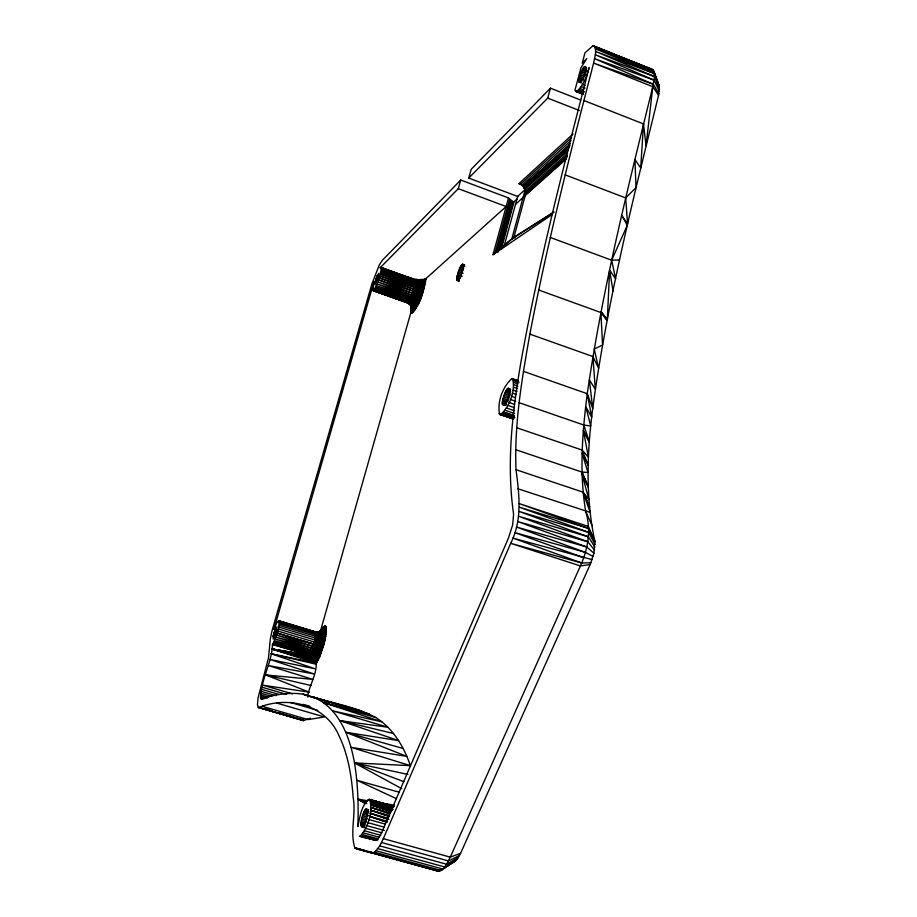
<?xml version="1.0" encoding="UTF-8"?>
<svg xmlns="http://www.w3.org/2000/svg" width="917" height="917" viewBox="0 0 917 917"><rect width="100%" height="100%" fill="white"/><g stroke="black" fill="none" stroke-linecap="round" stroke-linejoin="round"><path stroke-width="1.38" d="M361.619 711.042L313.774 697.275C339.45 708.463 349.893 737.291 354.512 762.921L410.38 765.661C403.95 746.702 393.038 728.27 375.649 717.495C353.171 705.253 326.922 702.479 302.919 694.146C288.729 691.991 274.504 694.65 261.001 699.063C259.947 681.022 272.051 663.083 272.464 644.445L273.083 643.528L309.224 654.509C325.638 661.971 307.883 685.045 307.814 697.046M582.547 94.061L575.922 91.448L574.982 90.107L580.977 67.778L586.754 58.596L582.203 63.204L585 52.773L592.863 45.85L653.179 69.921L654.497 76.581L652.801 86.714C627.732 188.283 602.16 290.036 587.281 393.702C582.284 432.641 579.177 472.335 585.676 511.296C591.305 529.499 588.152 548.905 580.415 565.938L450.281 857.143C447.37 862.232 444.814 870.611 438.005 871.127L354.845 847.881C349.767 831.937 356.22 814.044 353.183 797.549C351.601 776.298 348.277 754.783 338.843 735.445C325.73 704.623 287.846 695.567 258.605 707.523L257.436 704.932L258.09 697.757L268.498 657.925L270.332 638.989L272.131 630.369L371.878 284.006L379.386 264.749L382.297 260.348L460.712 180.041L508.511 197.934L512.89 201.683L514.036 201.637L517.234 198.829M324.469 626.013L322.624 629.406L319.196 632.409L322.624 629.406L323.735 629.704C325.065 640.513 320.331 651.494 315.517 660.997L315.998 663.14L271.89 648.995L309.304 655.483L309.224 654.509L272.464 644.445L309.946 655.747L314.978 659.919L315.987 661.73L315.941 664.16L319.712 656.836L324.251 643.298L326.177 633.704L325.844 626.368L323.541 626.712L320.618 631.481L323.162 627.893L325.317 627.572C327.14 640.272 320.698 652.858 315.941 664.16L271.065 653.752L315.15 668.814L269.862 659.415L314.084 673.961L268.36 665.57L312.8 679.382L265.792 674.935L309.281 692.197L262.72 685.148L292.534 693.882M573.091 133.928L518.953 183.618C523.756 185.245 526.289 190.656 525.235 195.481L513.956 237.205L493.002 254.697L508.511 197.934M320.056 632.466L411.366 310.748L411.148 304.902L410.999 311.906L411.997 312.949C420.892 304.318 423.814 290.483 426.027 278.539L506.161 206.52L458.294 188.673L380.154 267.787L412.742 279.444M317.19 662.108L316.101 657.89L311.172 653.775L273.759 642.313L273.083 643.528L309.923 653.317C312.651 646.703 316.686 638.736 314.829 631.618L278.837 620.717L276.716 622.964L273.874 629.555L373.884 282.012L372.864 290.54L407.045 302.61C412.192 296.73 415.894 287.204 414.908 279.513L381.013 267.397L380.154 267.787L414.908 279.513C425.511 275.891 412.765 310.496 407.836 302.977L407.595 302.507C411.057 304.421 412.799 308.983 411.401 312.708M280.636 621.955L314.359 631.675C321.088 633.945 312.296 651.104 309.946 655.747L271.89 648.995L315.872 662.12C320.984 651.976 326.039 640.226 324.607 628.707L323.414 628.386L320.996 631.011L322.486 627.973M360.966 824.566C360.381 822.01 365.104 803.04 367.728 811.018C368.37 813.574 363.522 832.716 360.966 824.566L365.046 825.701M499.639 414.392L500.441 414.633C509.772 406.735 515.606 390.745 512.649 378.859L511.824 378.687C502.608 386.768 496.888 402.414 499.639 414.392L512.993 418.954M502.298 403.64C502.012 400.706 506.78 383.26 510.001 389.622C510.345 392.533 505.439 410.186 502.298 403.64L506.333 405.027M410.999 311.906L411.309 309.293L412.421 310.45C420.284 302.576 423.207 290.127 424.697 279.284L426.027 278.539M575.922 91.448L576.678 91.402C583.739 85.671 586.341 76.008 589.127 67.663C563.875 165.22 538.634 262.927 520.925 362.181C512.339 412.283 506.276 463.589 513.6 514.265L512.649 524.994L508.488 537.981L382.171 831.536C380.452 834.562 379.202 839.491 375.305 840.201L359.338 836.304L360.186 836.224C368.256 826.939 373.276 811.385 369.689 799.521L368.898 799.395C361.172 805.756 359.762 817.288 357.871 826.641C358.581 805.355 357.962 783.978 354.512 762.921L407.905 774.441M374.652 852.26L379.764 845.875L383.34 838.665L510.689 543.334C522.449 520.271 519.309 494.32 515.996 469.699C514.15 424.101 521.922 378.847 529.854 334.12C547.392 242.959 570.305 152.933 593.608 63.101C594.399 57.702 597.506 50.939 594.078 45.999L653.179 69.921L659.254 86.118L658.566 95.299C633.177 198.897 606.962 302.656 592.714 408.501C586.972 452.425 585.436 497.381 594.801 540.938L593.918 553.238L590.158 564.517L460.609 853.257L457.251 859.114L441.1 870.451L374.652 852.26L371.866 853.039L356.002 848.683L438.005 871.127L440.343 869.671M583.888 100.503L643.493 123.921L640.719 168.006L634.942 159.478L635.997 187.664L625.681 197.923L627.583 223.989L621.737 215.449L627.262 225.364L611.662 260.21L615.594 278.768L609.622 270.16L607.318 319.425L601.082 311.665L607.134 320.457L600.899 312.548L538.669 289.99M318.44 659.678L317.053 656.022L311.918 652.296L273.759 642.313C276.407 635.63 280.27 627.893 278.837 620.717M416.031 308.525L414.495 303.527L409.44 299.905L375.672 287.193L372.864 290.54L407.045 302.61L373.219 290.551L409.234 302.392L413.395 307.023L413.739 311.78M411.366 310.748L412.306 311.723C420.697 303.458 423.597 290.311 425.465 278.906L424.64 281.015L422.691 279.662L416.616 280.694L381.013 267.397L381.22 270.687L415.378 282.447L421.602 282.654L425.958 279.364L425.465 278.906L423.849 280.075C422.347 290.196 419.711 301.819 412.341 309.178L411.148 304.902M424.33 279.353L414.037 279.903L420.399 280.579L421.453 279.8L421.35 284.385L419.012 293.176L414.495 303.527L411.607 306.737L410.174 304.066M456.7 279.192C456.471 276.819 461.331 260.29 463.658 265.254C463.498 268.108 459.646 283.674 456.7 279.192L459.027 280.029M578.673 81.143C578.719 78.392 583.728 61.966 586.399 67.629C586.399 70.357 581.275 86.943 578.673 81.143L581.321 82.186M658.91 93.855L653.374 84.284L593.608 63.101L652.801 86.714L646.049 145.803L643.493 123.921M414.828 310.393L414.232 305.957L409.888 301.544L374.95 288.5L409.44 299.905M273.083 636.341L273.266 639.126L275.96 633.716L276.991 626.884L275.215 629.314L273.083 636.341L275.742 637.143M412.788 312.64C414.197 308.101 411.022 303.091 406.46 302.002L406.69 302.472C410.976 303.733 413.475 308.765 411.997 312.949M375.145 281.45L374.893 284.763L377.827 279.467L378.973 273.186L377.185 275.673L375.145 281.45L377.77 282.379M321.328 629.761L320.148 632.57M552.045 214.624L493.002 254.697L511.766 239.096L525.235 189.441L517.635 196.421L504.304 245.481M496.727 252.278L510.872 200.456M498.034 252.232L511.938 201.247L505.622 219.69L511.411 200.892M499.903 249.355L512.89 201.683L506.929 219.633L512.431 201.511M500.808 249.069L513.314 201.763M501.45 248.713L514.036 201.637M523.24 185.991L569.95 145.631M518.116 196.605L468.747 178.093L547.724 98.119L550.429 88.17L580.713 100.068M494.916 253.55L509.714 199.344M468.747 178.093L471.2 169.313L550.429 88.17M458.294 188.673L460.712 180.041M515.457 204.411L525.235 195.481L526.129 192.742L525.441 192.937L525.877 191.424L525.269 191.183L567.634 153.242M323.541 626.712L321.867 629.979M424.64 281.015L425.408 278.951M325.248 625.887L322.268 630.208L317.614 632.329L321.684 630.288L322.727 630.575C323.942 640.708 319.506 651.013 314.978 659.919L271.89 648.995L308.651 655.265L309.923 653.317M325.844 626.368C324.446 630.644 319.483 633.223 315.173 631.928L278.436 620.775M315.517 660.997L271.89 648.995L314.244 658.899C318.554 650.52 322.715 640.823 321.592 631.274L318.818 632.008M326.246 627.423C324.652 631.618 319.62 633.83 315.391 632.558L279.307 621.646M316.354 632.455L320.365 631.802C321.397 640.845 317.477 650.038 313.362 657.959L271.89 648.995L312.33 657.099C316.342 649.568 320.033 640.765 319.07 632.122L313.809 632.088L317.752 632.26C318.646 640.593 315.139 649.121 311.184 656.366M326.441 629.028L323.162 632.615L316.778 633.796L279.364 622.597M326.418 631.137L323.151 634.243L316.755 635.08L279.307 623.847M415.378 282.447L381.369 269.403L416.673 281.599L421.682 281.244L422.691 279.662C422.015 289.52 418.966 300.742 412.065 307.929L410.759 305.074M526.129 192.742L525.762 193.831M314.52 658.291L314.153 658.807L313.683 657.283L312.33 657.099M315.677 660.549L314.244 658.899M326.177 633.704L322.956 636.203L316.594 636.639L279.112 625.371M312.72 656.377L312.227 657.042L311.631 655.598L309.946 655.747M425.626 281.76L422.473 284.075L416.387 284.247L380.945 272.246L381.22 270.687L415.172 283.88M325.73 636.65L322.612 638.45L316.319 638.415L278.814 627.102M425.075 284.522L422.049 286.184L416.054 285.909L380.532 274L380.945 272.246L414.839 285.531M423.849 280.075L424.697 279.215L421.682 281.244M278.401 629.016L314.657 639.951L316.319 638.415M520.466 184.34L571.6 137.584M521.865 185.303L571.016 140.553M525.361 194.656L567.428 156.532M277.885 631.034L314.164 641.969L315.918 640.364L322.119 640.914L325.077 639.883M570.248 143.74L523.103 186.495L569.595 145.15M569.423 147.35L524.306 188.249L568.471 149.54M567.371 155.901L525.43 193.808L566.935 156.566M569.274 147.11L524.088 187.905L569.342 147.213M315.035 638.037L316.594 636.639M524.822 189.487L568.07 150.606M525.441 192.937L566.901 155.936M525.487 194.668L566.076 158.526M525.235 195.481L566.454 158.859M523.641 187.171L569.102 146.823M323.265 646.817L277.301 633.12L313.58 644.032L315.414 642.427L324.251 643.298M424.33 287.548L421.488 288.5L415.607 287.732L380.016 275.902L380.532 274L414.392 287.342M456.139 860.364L442.854 869.041L376.268 850.804M455.073 861.223L439.472 871.15L373.173 853.016M511.766 239.096L553.868 212.194M553.765 212.045L513.956 237.205L514.918 237.95M457.251 859.114L444.688 866.955L377.976 848.661M422.324 279.731L421.602 280.166L422.519 279.696M310.393 718.24L303.481 720.556L258.605 707.523L303.802 720.613M458.385 857.487L446.568 864.238L379.764 845.875M459.509 855.515L448.447 860.937L381.564 842.528M309.304 655.483L310.462 654.967M460.609 853.257L450.281 857.143L383.34 838.665M423.413 290.758L416.272 290.036L379.409 277.908L380.016 275.902L413.842 289.268M418.92 279.949L419.711 279.926M411.355 308.387L411.16 306.14M414.908 279.513L418.714 279.937M418.943 280.166L420.135 279.891L420.387 282.929L417.155 295.068L412.146 304.834L410.976 305.636L409.544 303.997M590.158 564.517L580.415 565.938L510.689 543.334L581.687 562.969L590.915 562.751M619.583 259.935L611.662 260.21L550.28 237.446M453.181 861.648L454.087 861.648M415.676 279.914C417.843 286.242 413.235 298.461 407.836 302.977M316.09 631.882L314.382 631.675L315.631 631.951M410.38 765.661L351.028 747.332L406.861 756.399L345.847 732.305L398.608 740.604L339.886 720.613L387.937 727.238L332.688 710.87L381.804 721.782L323.472 702.605L369.23 714.034L313.774 697.275M519.079 402.678L583.762 424.995L590.731 426.061L585.814 406.804L591.729 417.246L587.281 393.702L523.412 371.362M422.347 294.059L378.721 279.949L375.672 287.193L411.378 298.999L416.112 302.736L417.304 306.209M367.774 800.782L358.008 799.154L365.218 803.613M377.54 802.409L394.287 805.195M271.065 653.752L315.998 663.14M581.687 562.969L512.809 538.061L592.084 559.634M265.792 674.935L311.172 685.561M339.886 720.613L393.542 733.52M313.545 644.158L276.636 635.194L314.164 646.645L322.165 650.313M517.486 488.623L590.204 512.397L583.315 493.094L589.631 506.688L583.201 492.223L515.996 469.699M312.892 646.256L275.937 637.212L313.442 648.686L318.978 651.448L320.961 653.683M312.17 648.273L275.215 639.103L312.686 650.589L318.016 653.855L319.712 656.836M311.425 650.153L274.481 640.823L310.668 651.861M502.55 413.487L514.643 417.625L502.55 413.487L514.448 416.513M365.826 850.758L354.845 847.881L419.023 865.694M368.577 851.48L372.692 852.569M375.431 853.291L379.558 854.369M374.755 801.618L378.813 802.719M381.518 803.441L392.35 806.364M361.149 835.616L377.724 840.178M360.186 836.224L375.351 840.396M360.989 823.363L365.081 824.498M366.766 825.609L384.326 830.481M361.046 825.552L363.762 826.309M361.218 826.309L363.946 827.065M361.481 826.813L364.221 827.57M365.642 828.36L381.85 832.854M364.485 830.802L380.693 835.284M363.338 832.865L379.523 837.324M362.204 834.481L378.377 838.94M311.115 631.332L307.057 630.208L313.855 632.065L304.536 629.245M393.244 806.181L368.898 799.395L393.473 806.318M392.763 807.441L370.789 801.32L392.35 807.957M371.064 802.96L392.591 809.768L371.064 802.96L393.084 809.081M364.187 811.556L368.267 812.691M387.57 819.156L370.239 813.23L387.776 818.124M363.602 812.817L367.683 813.952M363.04 814.239L368.474 815.752M369.574 816.348L386.882 822.228L369.574 816.348L387.123 821.242M362.524 815.763L366.594 816.898M362.055 817.345L367.488 818.858M368.76 819.511L384.968 824.028M361.665 818.95L365.734 820.085M361.344 820.52L366.789 822.033M367.809 822.641L384.028 827.134M361.126 822.01L365.207 823.134M593.093 556.436L585.355 552.355L514.712 532.559L583.659 557.731M394.299 806.433L369.689 799.521L394.012 806.536M393.622 806.673L370.319 800.163L393.267 807.006M391.284 811.637L371.144 805.034L391.834 810.846M389.794 813.757L371.041 807.487L389.874 812.771M370.732 810.25L389.45 816.52L370.732 810.25L389.587 815.522M365.894 809L368.611 809.768M365.344 809.619L368.072 810.376M364.771 810.468L368.852 811.614M345.847 732.305L403.148 748.49M593.918 553.238L586.742 546.979L516.351 527L585.355 552.355M302.495 718.813L302.897 719.971L258.021 707.236L303.481 720.556M398.884 792.128L356.828 780.229L396.408 798.673M384.338 804.427L388.418 805.584M323.472 702.605L375.649 717.495M594.525 550.131L587.774 541.752L517.669 521.521L586.742 546.979M262.445 706.342L308.101 719.581L324.435 716.968L277.026 703.167M260.737 693.16L271.604 696.335M290.483 702.468L317.775 710.423M260.485 694.834L268.635 697.218M260.348 696.29L267.156 698.261M260.325 697.459L264.417 698.651M260.439 698.33L263.168 699.121M353.492 708.956L302.919 694.146L327.277 702.055M262.102 687.246L286.505 694.387M261.551 689.309L279.192 694.467M261.093 691.303L276.028 695.659M303.114 704.336L309.992 706.342M594.915 547.197L588.439 536.835L518.644 516.305L587.774 541.752M595.064 544.515L588.691 532.353L519.228 511.491L588.439 536.835M274.114 632.26L276.785 633.062M273.793 633.326L276.453 634.128M273.507 634.381L276.166 635.183M273.266 635.401L275.925 636.192M264.486 708.428L271.34 710.492M279.57 712.967L302.897 719.971M275.215 629.314L277.874 630.117M274.836 630.22L277.507 631.022M274.47 631.217L277.129 632.008M283.261 622.792L287.25 624.007M292.569 625.612L299.217 627.629M594.973 542.153L588.554 528.421L519.435 507.216L588.691 532.353M513.428 418.118L501.427 414.324L513.474 418.473M371.144 805.034L391.295 811.556M421.167 297.36L412.501 293.211L377.987 281.966L414.117 296.076L418.106 298.415L419.906 300.535M411.756 295.114L377.208 283.88L412.157 297.372L417.109 300.684L418.611 303.516M410.976 296.902L376.428 285.645L410.197 298.518M314.657 639.951L315.918 640.364M500.441 414.633L513.715 419M371.041 807.487L389.805 813.677M408.73 301.04L374.285 289.52L408.076 301.888M515.675 449.674L581.974 472.083L587.98 472.438L582.112 453.262L588.175 465.16L582.135 450.075L516.661 427.735M370.239 813.23L388.911 819.546M512.362 418.163L499.031 413.613L512.144 418.29M514.483 415.779L503.8 412.123L514.414 415.86M503.101 398.391L508.465 400.236M502.734 399.892L508.098 401.738M509.107 402.506L514.471 404.351M502.482 401.291L506.505 402.678M502.333 402.552L506.356 403.938M507.812 405.394L514.506 407.698M502.378 404.512L505.072 405.44M506.459 408.008L514.494 410.77M505.107 410.277L514.471 413.487M507.915 388.292L510.609 389.221M513.039 390.08L517.05 391.479M507.296 388.991L509.978 389.92M506.642 389.92L510.666 391.307M505.978 391.043L510.001 392.442M512.305 393.118L516.328 394.516M505.313 392.338L510.677 394.195M504.671 393.771L510.035 395.628M511.388 396.27L515.411 397.657M504.075 395.284L509.439 397.141M503.548 396.843L508.912 398.689M510.31 399.434L515.675 401.279M314.829 631.618L316.445 632.18M512.649 378.859L517.956 380.704M511.824 378.687L518.449 380.991M513.279 379.581L518.598 381.426M513.703 380.819L519.033 382.676M513.887 382.549L517.887 383.936M513.829 384.716L517.841 386.103M513.543 387.249L517.566 388.648M405.165 301.555L372.611 290.185L406.69 302.472M415.401 280.361L381.392 268.394L415.458 281.255M584.003 91.757L578.684 89.866L584.014 91.964M377.185 275.673L379.798 276.613M376.795 276.556L379.409 277.484M376.417 277.507L379.03 278.436M376.05 278.504L378.664 279.433M529.854 334.12L592.898 356.541L598.583 368.175L594.262 349.068L602.549 344.998L600.899 312.548M375.706 279.513L378.32 280.442M588.554 528.421L519.228 503.605L588.278 526.415L594.801 540.938M456.758 278.252L459.085 279.089M456.746 279.926L459.073 280.762M456.895 280.43L459.222 281.267M659.357 91.402L654.13 80.169L594.64 58.688L653.374 84.284M460.793 266.331L463.131 267.179M460.196 267.466L463.681 268.738M459.6 268.75L463.085 270.011M459.016 270.137L462.5 271.398M458.466 271.581L463.108 273.266M457.961 273.048L461.457 274.309M457.537 274.492L462.191 276.166M457.182 275.868L460.678 277.129M456.93 277.14L460.414 278.39M462.42 264.107L464.759 264.944M461.927 264.623L464.254 265.471M461.377 265.38L464.873 266.641M365.986 802.054L358.008 799.154L365.367 803.395M314.164 641.969L315.414 642.427M659.564 89.247L654.497 76.581L595.305 54.768L654.13 80.169M376.428 290.941L405.154 301.521M659.529 87.47L654.451 73.624L595.58 51.444L654.497 76.581M518.953 183.618L522.816 185.074M565.17 174.872L625.681 197.923M403.87 781.685L354.512 762.921L401.726 788.689M659.254 86.118L654.004 71.388L595.465 48.83L654.451 73.624M634.713 63.365L638.656 64.889M643.906 66.93L650.485 69.474L643.929 66.792M547.724 98.119L579.59 110.579M653.179 69.921L594.961 46.996L654.004 71.388M579.865 88.41L583.762 89.946M577.607 90.875L582.925 92.972M583.292 94.13L575.349 91.012L583.178 94.13M412.501 293.211L378.721 279.949L379.409 277.908L413.2 291.239M579.716 76.203L583.682 77.773M579.303 77.613L583.269 79.194M578.982 78.942L582.948 80.513M578.765 80.123L581.412 81.177M578.684 81.945L581.344 83M582.444 84.341L585.046 85.373M581.137 86.553L585.035 88.089M651.987 69.279L592.863 45.85L625.6 59.273M584.049 67.182L586.697 68.236M583.407 68.087L586.055 69.13M582.742 69.176L586.708 70.758M582.066 70.426L586.043 72.007M581.412 71.801L585.378 73.371M580.782 73.245L586.078 75.343M580.22 74.724L584.186 76.294M313.58 644.032L314.829 644.536M628.214 60.35L641.315 65.715M365.7 802.822L358.008 799.154L366.789 803.624M658.039 84.811L658.761 85.224M315.173 631.928L316.674 632.822M315.391 632.558L316.778 633.796M582.135 450.075L588.393 457.205L583.407 430.566L589.333 441.719L583.762 424.995M583.201 492.223L588.909 499.605L582.1 474.135L588.198 487.019L581.974 472.083L588.164 486.434M652.801 86.714L658.566 95.299M583.407 430.566L589.287 442.269M408.638 303.183C414.53 301.028 417.716 287.216 417.682 280.235M585.676 511.296L592.13 525.739M587.281 393.702L592.714 408.501L589.367 379.902L595.328 389.175L592.898 356.541M420.215 279.891L420.399 280.579M411.355 308.525L411.55 309.545L411.527 308.33M609.622 270.16L613.003 290.998M372.05 800.896L367.992 799.796L372.073 800.954"/></g></svg>
